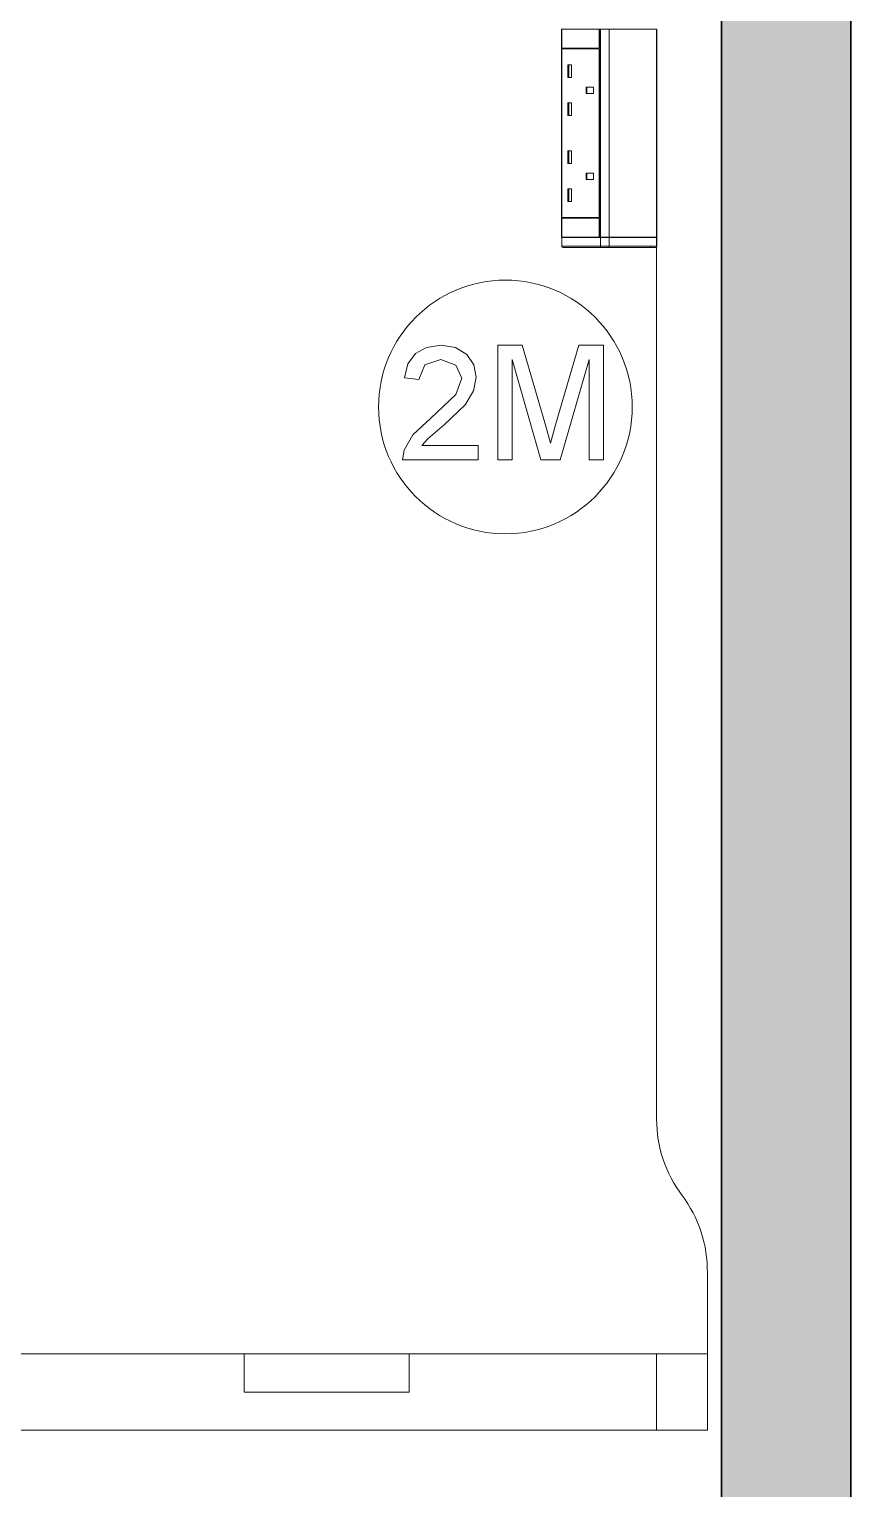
# Model space of a CAD drawing. Header units: millimetres. Extents: x 155927 to 326028, y -36033 to 97293.
# Drawn here: x 168769 to 169416, y 23456 to 24607 of the extents above; entities that cross this region are included whole.
import ezdxf

# ---------------------------------------------------------------- set-up
doc = ezdxf.new("R2010")
doc.units = ezdxf.units.MM
doc.header["$MEASUREMENT"] = 0
for name, color, linetype, lineweight in [('A-WALL-PATT', 7, 'CONTINUOUS', 9), ('I-FURN', 8, 'CONTINUOUS', 9), ('I-WALL', 7, 'CONTINUOUS', 9)]:
    doc.layers.add(name, color=color, linetype=linetype, lineweight=lineweight)

msp = doc.modelspace()

# ---------------------------------------------------------------- hatches: boundary and pattern name
at = {"layer": 'A-WALL-PATT'}
msp.add_hatch(color=256, dxfattribs=at).paths.add_polyline_path([(169314.4, 20759.6), (169416.4, 20759.6), (169416.4, 26325.6), (169314.4, 26325.6), (169314.4, 20839.8)], flags=0)

# ---------------------------------------------------------------- linework, layer by layer
at = {"layer": 'I-FURN'}
for p, q in [((169188.4, 24592.1), (169188.4, 24607.1)), ((169188.4, 24607.1), (169218.2, 24607.1)), ((169188.6, 24607), (169188.6, 24443.1)), ((169218.2, 24607.1), (169218.2, 24592.1)), ((169218.4, 24592.1), (169218.4, 24607)), ((169218.4, 24607), (169219.1, 24607)), ((169226, 24607), (169219.1, 24607)), ((169219.1, 24607), (169219.1, 24443.1)), ((169263.4, 24607), (169226, 24607)), ((169226, 24607), (169226, 24443.1)), ((169263.4, 24607), (169263.4, 24443.1)), ((169263.5, 24443.1), (169263.5, 24607)), ((169218.2, 24592.1), (169188.4, 24592.1)), ((169188.4, 24591.6), (169218.2, 24591.6)), ((169188.4, 24458.6), (169188.4, 24591.6)), ((169188.8, 24591.6), (169188.8, 24592.1)), ((169218.2, 24591.6), (169218.2, 24458.6)), ((169218.4, 24458.6), (169218.4, 24591.6)), ((169193.4, 24579), (169193.4, 24569)), ((169193.4, 24579), (169196.3, 24579)), ((169194.2, 24579), (169194.2, 24569)), ((169196.3, 24579), (169196.3, 24569)), ((169193.4, 24569), (169196.3, 24569)), ((169207.8, 24561.5), (169207.8, 24556.5)), ((169213.5, 24561.5), (169207.8, 24561.5)), ((169207.8, 24556.5), (169213.5, 24556.5)), ((169208.5, 24561.5), (169208.5, 24556.5)), ((169213.5, 24556.5), (169213.5, 24561.5)), ((169193.4, 24549), (169193.4, 24539)), ((169193.4, 24549), (169196.3, 24549)), ((169194.2, 24549), (169194.2, 24539)), ((169196.3, 24549), (169196.3, 24539)), ((169193.4, 24539), (169196.3, 24539)), ((169193.4, 24511.2), (169193.4, 24501.2)), ((169193.4, 24511.2), (169196.3, 24511.2)), ((169194.2, 24511.2), (169194.2, 24501.2)), ((169196.3, 24511.2), (169196.3, 24501.2)), ((169193.4, 24501.2), (169196.3, 24501.2)), ((169207.8, 24493.7), (169207.8, 24488.7)), ((169207.8, 24493.7), (169213.5, 24493.7)), ((169207.8, 24488.7), (169213.5, 24488.7)), ((169208.5, 24493.7), (169208.5, 24488.7)), ((169213.5, 24493.7), (169213.5, 24488.7)), ((169193.4, 24481.2), (169193.4, 24471.2)), ((169193.4, 24481.2), (169196.3, 24481.2)), ((169194.2, 24481.2), (169194.2, 24471.2)), ((169196.3, 24481.2), (169196.3, 24471.2)), ((169193.4, 24471.2), (169196.3, 24471.2)), ((169188.4, 24458.6), (169218.2, 24458.6)), ((169188.4, 24458.1), (169218.2, 24458.1)), ((169188.4, 24443.1), (169188.4, 24458.1)), ((169188.8, 24458.1), (169188.8, 24458.6)), ((169218.2, 24458.1), (169218.2, 24443.1)), ((169218.4, 24443.1), (169218.4, 24458.1)), ((169218.2, 24443.1), (169188.4, 24443.1)), ((169188.6, 24443), (169188.6, 24436)), ((169188.8, 24443), (169188.6, 24443)), ((169188.6, 24443), (169188.6, 24436)), ((169188.6, 24443), (169188.6, 24436)), ((169188.8, 24436), (169188.8, 24443)), ((169219.1, 24443), (169188.8, 24443)), ((169218.2, 24443.1), (169220.7, 24443.1)), ((169219.1, 24443.1), (169218.4, 24443.1)), ((169219.1, 24443.1), (169226, 24443.1)), ((169219.1, 24436), (169219.1, 24443)), ((169226, 24443), (169219.1, 24443)), ((169226, 24443.1), (169263.4, 24443.1)), ((169226, 24436), (169226, 24443)), ((169263.4, 24443), (169226, 24443)), ((169263.4, 24436), (169263.4, 24443)), ((169263.5, 24436), (169263.5, 24443)), ((169188.8, 24436), (169188.6, 24436)), ((169219.1, 24436), (169188.8, 24436)), ((169189, 24435.2), (169189, 24435.3)), ((169189.6, 24435), (169219.9, 24435)), ((169189.6, 24435), (169219.9, 24435)), ((169226, 24436), (169219.1, 24436)), ((169258.5, 24435), (169219.9, 24435)), ((169219.9, 24435), (169225.4, 24435)), ((169225.4, 24435), (169262.5, 24435)), ((169263.4, 24436), (169226, 24436)), ((169258.5, 24436), (169258.5, 24435)), ((169262.5, 24435), (169258.5, 24435)), ((169262.5, 24435), (169262.5, 24435)), ((169263.4, 23747.8), (169263.4, 24436)), ((169263.4, 24436), (169263.4, 23747.8)), ((169073.3, 24351.4), (169067.4, 24343.4)), ((169082.1, 24356.2), (169073.3, 24351.4)), ((169093.5, 24357.9), (169082.1, 24356.2)), ((169104.9, 24356.1), (169093.5, 24357.9)), ((169113.7, 24350.6), (169104.9, 24356.1)), ((169119.3, 24342.5), (169113.7, 24350.6)), ((169157.5, 24357.9), (169138.1, 24357.9)), ((169138.1, 24357.9), (169138.1, 24267.5)), ((169176, 24294.1), (169157.5, 24357.9)), ((169202, 24357.9), (169183.8, 24295.3)), ((169221.4, 24357.9), (169202, 24357.9)), ((169221.4, 24267.5), (169221.4, 24357.9)), ((169067.4, 24343.4), (169064.6, 24332.4)), ((169075.9, 24331), (169080.7, 24342.4)), ((169080.7, 24342.4), (169093.2, 24346.6)), ((169093.2, 24346.6), (169105.2, 24342.3)), ((169105.2, 24342.3), (169109.8, 24332)), ((169121.1, 24332.7), (169119.3, 24342.5)), ((169149.4, 24267.5), (169149.4, 24346.6)), ((169149.4, 24346.6), (169172.1, 24267.5)), ((169187.4, 24267.5), (169210.1, 24346.6)), ((169210.1, 24346.6), (169210.1, 24267.5)), ((169064.6, 24332.4), (169075.9, 24331)), ((169109.8, 24332), (169105, 24319.2)), ((169119.1, 24322), (169121.1, 24332.7)), ((169105, 24319.2), (169085.4, 24300.4)), ((169112.5, 24310.9), (169119.1, 24322)), ((169096.3, 24295.4), (169112.5, 24310.9)), ((169085.4, 24300.4), (169071.3, 24287.3)), ((169083.3, 24284.5), (169096.3, 24295.4)), ((169179.8, 24280.8), (169176, 24294.1)), ((169183.8, 24295.3), (169179.8, 24280.8)), ((169071.3, 24287.3), (169064.4, 24275.3)), ((169078.2, 24278.8), (169083.3, 24284.5)), ((169122.6, 24278.8), (169078.2, 24278.8)), ((169122.6, 24267.5), (169122.6, 24278.8)), ((169064.4, 24275.3), (169063.2, 24267.5)), ((169063.2, 24267.5), (169122.6, 24267.5)), ((169138.1, 24267.5), (169149.4, 24267.5)), ((169172.1, 24267.5), (169187.4, 24267.5)), ((169210.1, 24267.5), (169221.4, 24267.5)), ((169303.4, 23502.8), (169303.4, 23626.7)), ((169303.4, 23626.7), (169303.4, 23502.8)), ((168503.4, 23562.8), (168938.4, 23562.8)), ((169263.4, 23562.8), (168543.4, 23562.8)), ((168938.4, 23562.8), (169068.4, 23562.8)), ((168938.4, 23562.8), (168938.4, 23532.8)), ((168938.4, 23532.8), (168938.4, 23562.8)), ((169068.4, 23562.8), (169303.4, 23562.8)), ((169068.4, 23562.8), (169068.4, 23532.8)), ((169068.4, 23562.8), (169068.4, 23532.8)), ((169303.4, 23562.8), (169263.4, 23562.8)), ((169263.4, 23562.8), (169263.4, 23502.8)), ((169263.4, 23562.8), (169263.4, 23502.8)), ((169303.4, 23562.8), (169303.4, 23502.8)), ((169303.4, 23562.8), (169303.4, 23502.8)), ((169068.4, 23532.8), (168938.4, 23532.8)), ((168938.4, 23532.8), (169068.4, 23532.8)), ((169303.4, 23502.8), (168503.4, 23502.8)), ((168503.4, 23502.8), (169303.4, 23502.8)), ((169303.4, 23502.8), (168503.4, 23502.8)), ((168543.4, 23502.8), (169263.4, 23502.8)), ((169263.4, 23502.8), (169303.4, 23502.8))]:
    msp.add_line(p, q, dxfattribs=at)
at = {"layer": 'I-FURN', "flags": 128}
for points in [[(169188.8, 24435.5), (169188.7, 24435.5), (169188.7, 24435.6), (169188.7, 24435.6), (169188.7, 24435.6), (169188.7, 24435.7), (169188.7, 24435.7), (169188.6, 24435.8), (169188.6, 24435.8), (169188.6, 24435.8), (169188.6, 24435.9), (169188.6, 24435.9), (169188.6, 24436), (169188.6, 24436), (169188.6, 24436)], [(169219.9, 24435), (169220, 24435), (169220.1, 24435), (169220.2, 24435), (169220.3, 24435), (169220.4, 24435), (169220.5, 24435), (169220.7, 24435), (169220.8, 24435), (169220.9, 24435), (169221, 24435), (169221.2, 24435), (169221.3, 24435), (169221.5, 24435), (169221.6, 24435), (169221.8, 24435), (169221.9, 24435), (169222.1, 24435), (169222.2, 24435), (169222.4, 24435), (169222.5, 24435), (169222.7, 24435), (169222.8, 24435), (169223, 24435), (169223.2, 24435), (169223.3, 24435), (169223.5, 24435), (169223.6, 24435), (169223.8, 24435), (169224, 24435), (169224.1, 24435), (169224.3, 24435), (169224.4, 24435), (169224.6, 24435), (169224.7, 24435), (169224.9, 24435), (169225, 24435), (169225.2, 24435), (169225.3, 24435), (169225.4, 24435)], [(169225.4, 24435), (169228.2, 24435), (169230.9, 24435), (169233.5, 24435), (169236, 24435), (169238.5, 24435), (169240.8, 24435), (169243, 24435), (169245.2, 24435), (169247.2, 24435), (169249.1, 24435), (169250.9, 24435), (169252.5, 24435), (169254.1, 24435), (169255.5, 24435), (169256.8, 24435), (169258, 24435), (169259, 24435), (169259.9, 24435), (169260.7, 24435), (169261.4, 24435), (169261.9, 24435), (169262.3, 24435), (169262.5, 24435)], [(169262.5, 24435), (169262.5, 24435), (169262.4, 24435), (169262.4, 24435), (169262.4, 24435), (169262.4, 24435), (169262.3, 24435), (169262.3, 24435), (169262.3, 24435), (169262.2, 24435), (169262.1, 24435), (169262.1, 24435), (169262, 24435), (169261.9, 24435), (169261.8, 24435), (169261.8, 24435), (169261.7, 24435), (169261.6, 24435), (169261.5, 24435), (169261.4, 24435), (169261.2, 24435), (169261.1, 24435), (169261, 24435), (169260.9, 24435), (169260.8, 24435), (169260.6, 24435), (169260.5, 24435), (169260.3, 24435), (169260.2, 24435), (169260.1, 24435), (169259.9, 24435), (169259.8, 24435), (169259.6, 24435), (169259.5, 24435), (169259.3, 24435), (169259.1, 24435), (169259, 24435), (169258.8, 24435), (169258.7, 24435), (169258.5, 24435), (169258.5, 24435)], [(169263.5, 24436), (169263.5, 24436), (169263.5, 24435.9), (169263.5, 24435.9), (169263.4, 24435.9), (169263.4, 24435.8), (169263.4, 24435.8), (169263.4, 24435.7), (169263.4, 24435.7), (169263.4, 24435.7), (169263.4, 24435.6), (169263.4, 24435.6), (169263.3, 24435.5), (169263.3, 24435.5), (169263.3, 24435.5), (169263.3, 24435.4), (169263.3, 24435.4), (169263.2, 24435.4), (169263.2, 24435.4), (169263.2, 24435.3), (169263.2, 24435.3), (169263.1, 24435.3), (169263.1, 24435.2), (169263.1, 24435.2), (169263, 24435.2), (169263, 24435.2), (169263, 24435.1), (169262.9, 24435.1), (169262.9, 24435.1), (169262.9, 24435.1), (169262.8, 24435.1), (169262.8, 24435.1), (169262.7, 24435.1), (169262.7, 24435), (169262.7, 24435), (169262.6, 24435), (169262.6, 24435), (169262.5, 24435), (169262.5, 24435), (169262.5, 24435), (169262.5, 24435)]]:
    msp.add_lwpolyline(points, dxfattribs=at)
at = {"layer": 'I-FURN'}
for centre, start, end in [((169144.2, 24309.3), 0, 180), ((169144.2, 24309.3), 180, 0), ((169363.4, 23747.8), 180, 216.8699), ((169363.4, 23747.8), 180, 216.8699), ((169203.4, 23627.8), 359.3744, 36.8699), ((169203.4, 23627.8), 359.3744, 36.8699)]:
    msp.add_arc(centre, 100, start, end, dxfattribs=at)
for centre, ratio, start_param, end_param in [((169189.6, 24436), 0.819152, 4.712389, 6.283185), ((169219.9, 24436), 0.819152, 4.712389, 6.283185), ((169225.4, 24436), 0.56467, 0, 1.570796), ((169262.5, 24436), 0.998113, 0, 1.570796)]:
    msp.add_ellipse(centre, major_axis=(0, -1), ratio=ratio, start_param=start_param, end_param=end_param, dxfattribs=at)
at = {"layer": 'I-WALL', "lineweight": 30}
for p, q in [((169314.4, 26325.6), (169314.4, 20759.6)), ((169416.4, 20759.6), (169416.4, 26325.6))]:
    msp.add_line(p, q, dxfattribs=at)

doc.saveas('drawing.dxf')
